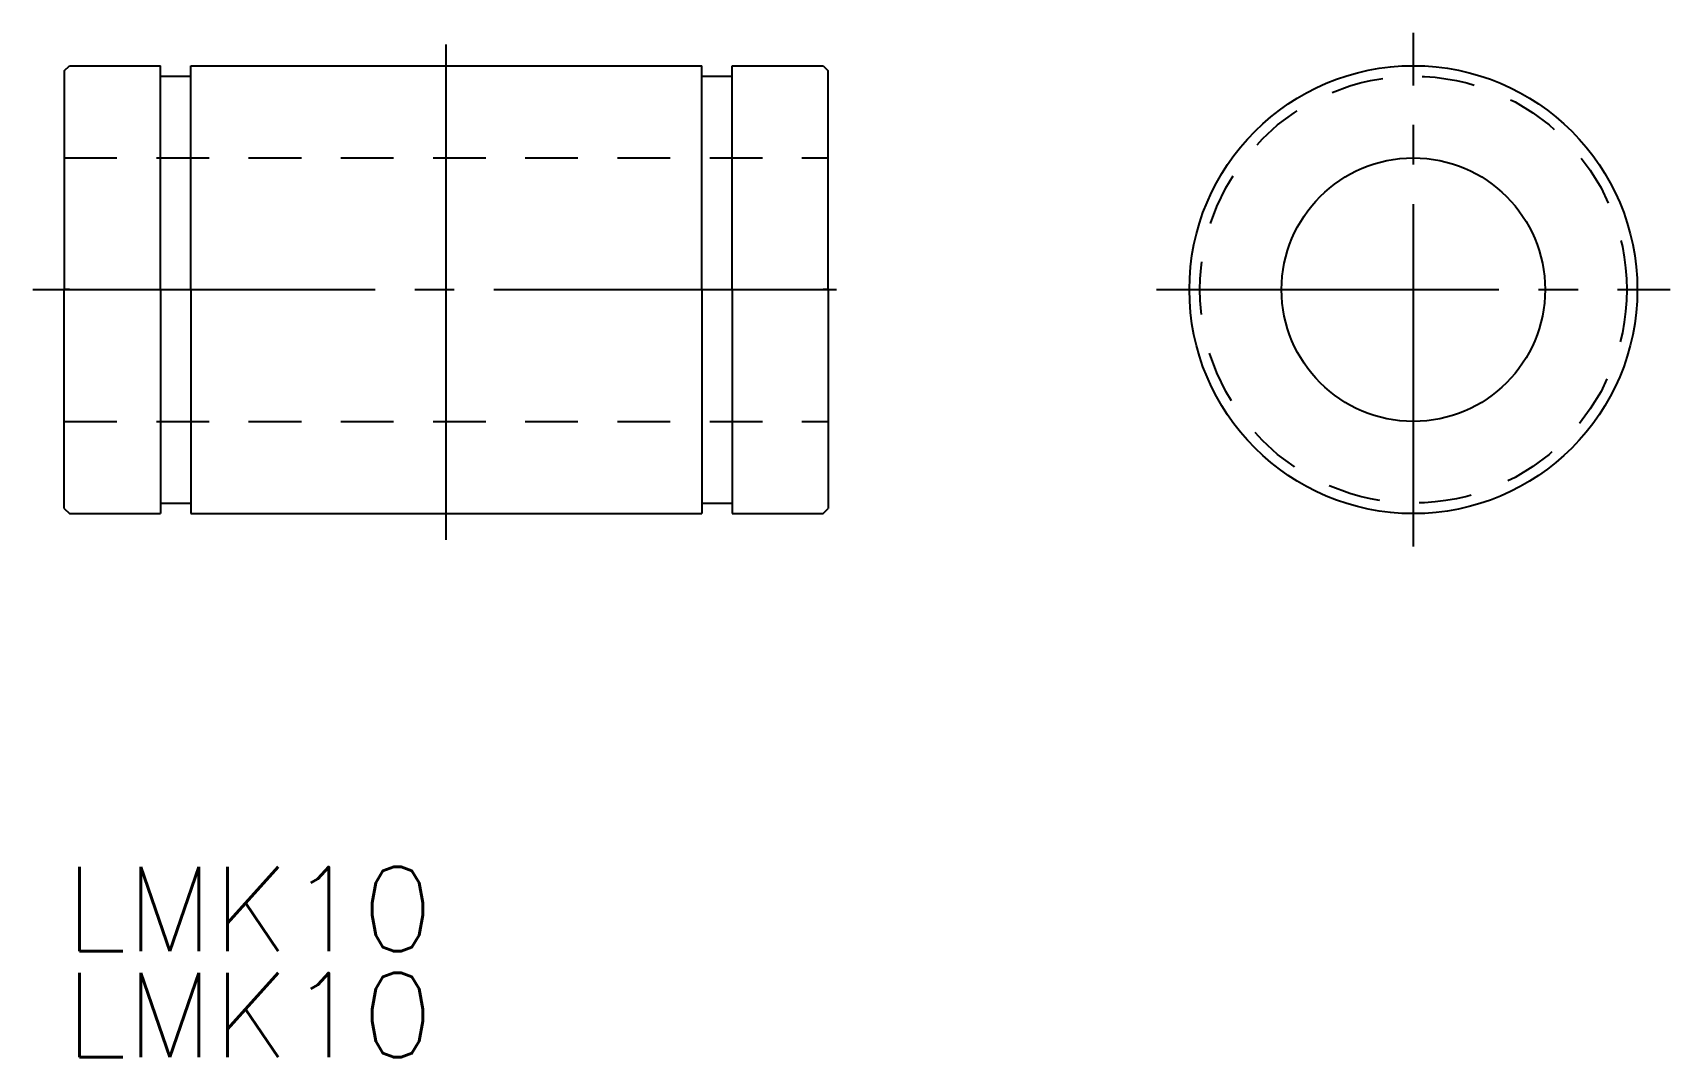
# Model space of a CAD drawing. Extents: x 112.6 to 174.7, y 114 to 152.8.
import ezdxf

# ---------------------------------------------------------------- set-up
doc = ezdxf.new("R2010")
doc.units = 0
doc.linetypes.add('CENTER', pattern=[17.5, 13, -1.5, 1.5, -1.5])
doc.linetypes.add('DASHED', pattern=[3.5, 2, -1.5])
doc.layers.get('0').update_dxf_attribs({"linetype": 'CONTINUOUS'})
doc.layers.add('CENTER', color=1, linetype='CENTER')
doc.styles.get("Standard").update_dxf_attribs({"font": 'txt.shx', "bigfont": '@extfont2.shx'})

msp = doc.modelspace()

# ---------------------------------------------------------------- linework, layer by layer
at = {"color": 1, "linetype": 'CENTER'}
for p, q in [((164.956, 133.35), (164.956, 152.85)), ((155.206, 143.1), (174.706, 143.1))]:
    msp.add_line(p, q, dxfattribs=at)
at = {"color": 7, "linetype": 'CONTINUOUS'}
for p, q in [((113.749, 151.4), (113.949, 151.6)), ((113.749, 151.4), (113.749, 143.1)), ((113.949, 151.6), (117.399, 151.6)), ((117.399, 143.1), (117.399, 151.6)), ((117.399, 151.2), (118.549, 151.2)), ((118.549, 143.1), (118.549, 151.6)), ((118.549, 151.6), (137.949, 151.6)), ((137.949, 143.1), (137.949, 151.6)), ((137.949, 151.2), (139.099, 151.2)), ((139.099, 143.1), (139.099, 151.6)), ((139.099, 151.6), (142.549, 151.6)), ((142.549, 151.6), (142.749, 151.4)), ((142.749, 143.1), (142.749, 151.4)), ((142.749, 143.1), (142.749, 151.4)), ((113.749, 134.8), (113.749, 143.1)), ((113.949, 143.1), (113.749, 143.1)), ((117.399, 143.1), (117.399, 134.6)), ((118.549, 143.1), (118.549, 134.6)), ((137.949, 143.1), (137.949, 134.6)), ((137.949, 143.1), (139.099, 143.1)), ((139.099, 143.1), (139.099, 134.6)), ((142.749, 143.1), (142.549, 143.1)), ((142.749, 143.1), (142.749, 134.8)), ((117.399, 135), (118.549, 135)), ((137.949, 135), (139.099, 135)), ((113.749, 134.8), (113.949, 134.6)), ((113.949, 134.6), (117.399, 134.6)), ((118.549, 134.6), (137.949, 134.6)), ((139.099, 134.6), (142.549, 134.6)), ((142.549, 134.6), (142.749, 134.8))]:
    msp.add_line(p, q, dxfattribs=at)
at = {"color": 3, "linetype": 'DASHED'}
for p, q in [((113.749, 148.1), (142.749, 148.1)), ((113.749, 138.1), (142.749, 138.1))]:
    msp.add_line(p, q, dxfattribs=at)
at = {"color": 7, "linetype": 'CONTINUOUS'}
for radius in [8.5, 5]:
    msp.add_circle((164.956, 143.1), radius, dxfattribs=at)
at = {"color": 3, "linetype": 'DASHED'}
msp.add_circle((164.956, 143.1), 8.1, dxfattribs=at)
at = {"layer": 'CENTER', "color": 1, "linetype": 'CONTINUOUS'}
msp.add_line((128.249, 133.6), (128.249, 152.4), dxfattribs=at)
at = {"layer": 'CENTER', "color": 1, "linetype": 'CENTER'}
msp.add_line((112.555, 143.1), (144.464, 143.1), dxfattribs=at)

# ---------------------------------------------------------------- texts
at = {"color": 7, "linetype": 'CONTINUOUS'}
for p in [(113.778, 117.995), (113.778, 113.97)]:
    msp.add_text('LMK10', height=3.2, dxfattribs=at).set_placement(p)

doc.saveas('drawing.dxf')
